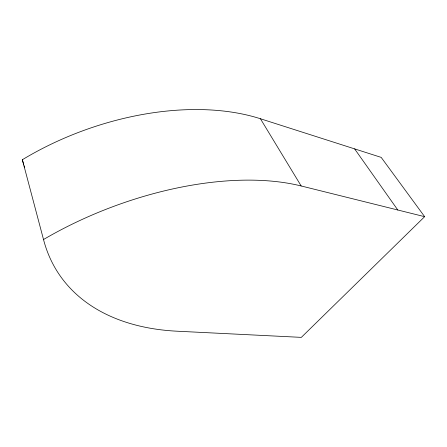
<?xml version="1.0" encoding="UTF-8"?>
<svg xmlns="http://www.w3.org/2000/svg" width="447" height="447" viewBox="0 0 447 447"><rect width="100%" height="100%" fill="white"/><g stroke="black" fill="none" stroke-linecap="round" stroke-linejoin="round"><path stroke-width="0.67" d="M424.65 216.678L301.328 337.368L177.392 331.221A290.019 177.677 -33.5 0 1 43.515 239.525L22.35 159.724A213.085 124.713 -20.1 0 1 260.411 118.74L381.185 157.383L424.65 216.678L301.177 185.969A230.602 115.421 -21 0 0 43.515 239.525M354.622 148.885L397.791 209.995M260.411 118.74L301.177 185.969M24.663 167.659A262.825 184.337 -35.8 0 1 24.049 165.708M23.652 164.39A262.825 184.337 -35.8 0 1 22.35 159.724"/></g></svg>
